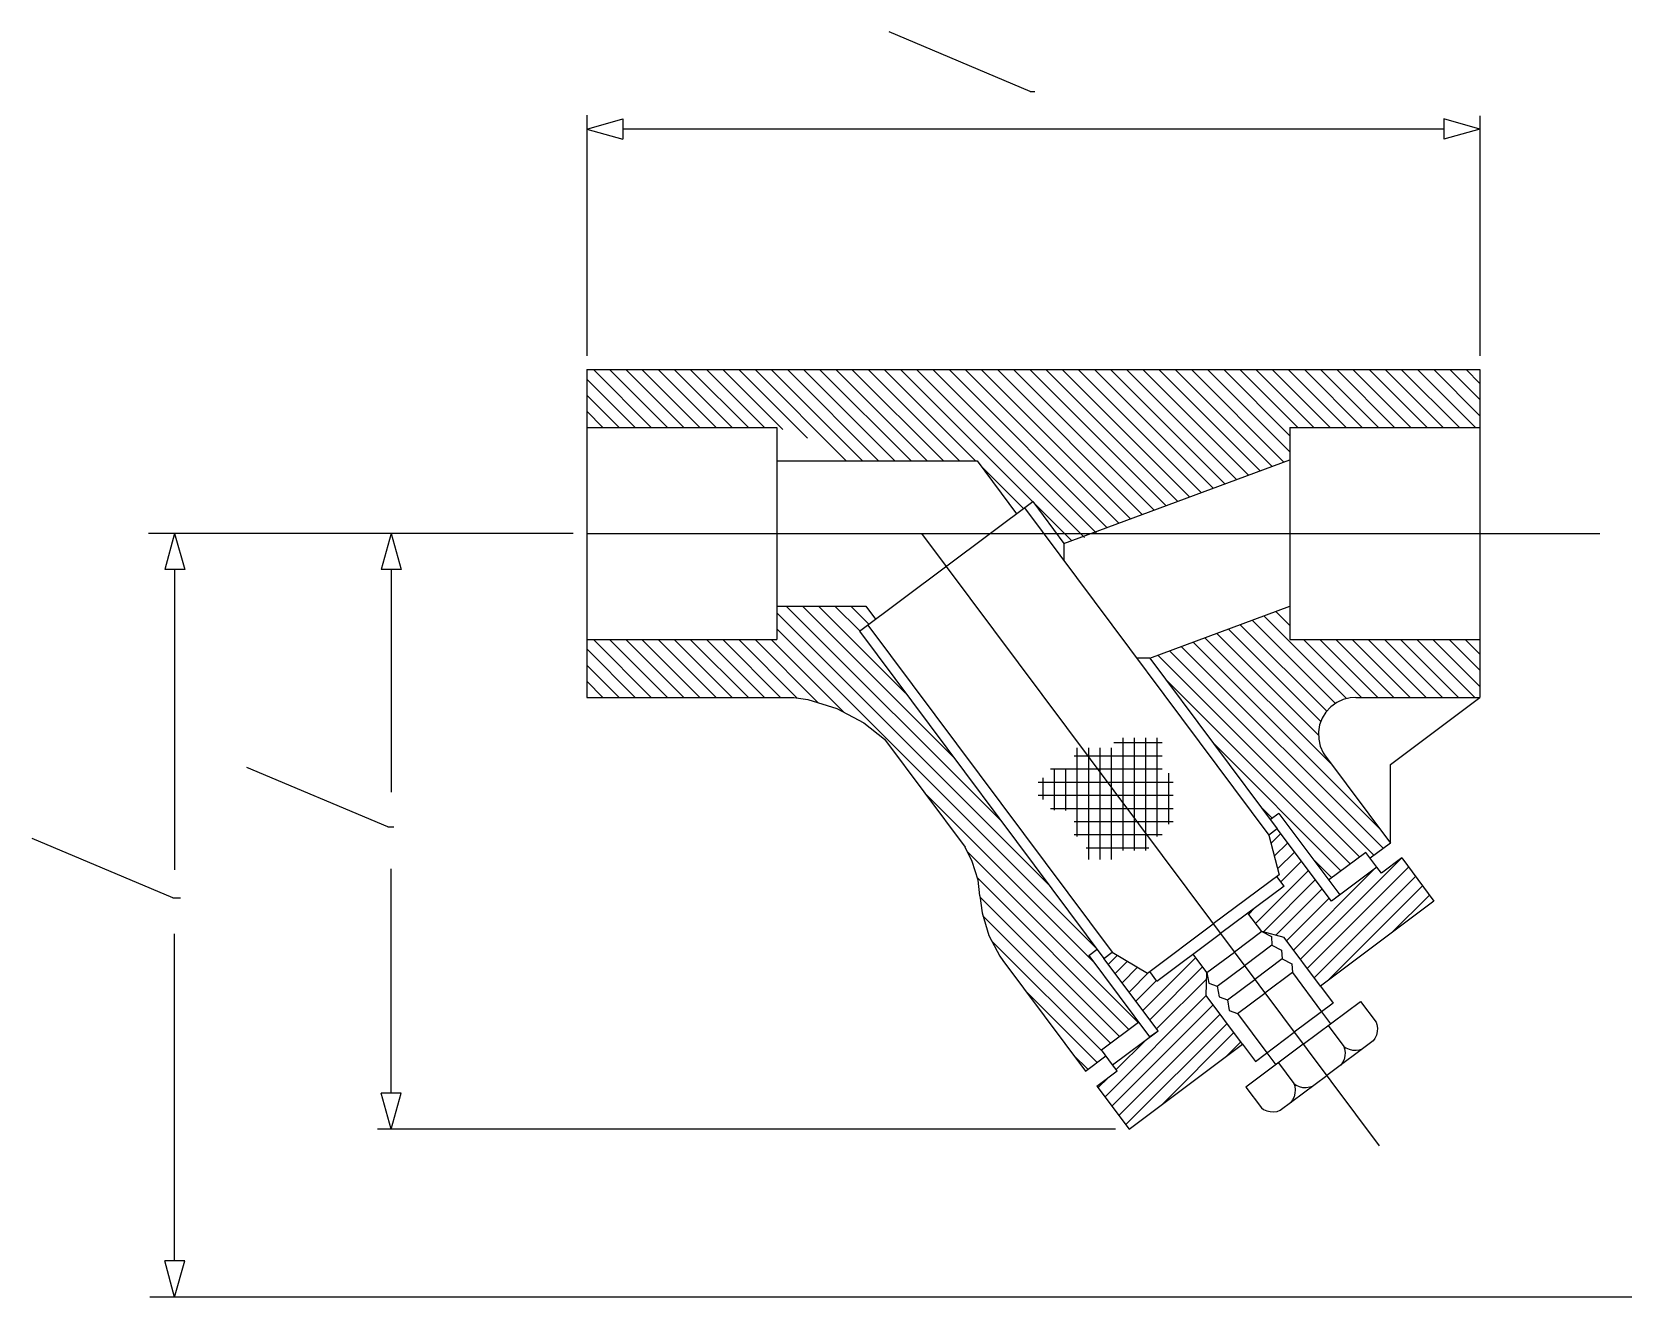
# Model space of a CAD drawing. Extents: x 246 to 1296, y 184 to 1014.
import ezdxf

# ---------------------------------------------------------------- set-up
doc = ezdxf.new("R2010")
doc.units = 0
doc.header["$MEASUREMENT"] = 0
doc.layers.get('0').update_dxf_attribs({"linetype": 'CONTINUOUS'})
for name, color, linetype in [('-1', 7, 'CONTINUOUS'), ('1', 7, 'CONTINUOUS'), ('4', 7, 'CONTINUOUS')]:
    doc.layers.add(name, color=color, linetype=linetype)

msp = doc.modelspace()

# ---------------------------------------------------------------- linework, layer by layer
at = {"layer": '-1', "color": 5, "linetype": 'Continuous'}
for p, q in [((900.8, 975.2), (903.8, 975.2)), ((479.1, 492.4), (483.1, 492.4)), ((338.1, 445.8), (343.1, 445.8))]:
    msp.add_line(p, q, dxfattribs=at)
at = {"layer": '-1', "color": 3, "linetype": 'Continuous'}
for p, q in [((1172.3, 950.5), (633.4, 950.5)), ((956.7, 294), (472.3, 294)), ((1295.8, 183.8), (323, 183.8))]:
    msp.add_line(p, q, dxfattribs=at)
at = {"linetype": 'Continuous'}
for p, q in [((900.8, 975.2), (808.3, 1014.2)), ((479.1, 492.4), (386.5, 531.4)), ((338.1, 445.8), (245.6, 484.8))]:
    msp.add_line(p, q, dxfattribs=at)
at = {"layer": '1', "color": 3, "linetype": 'Continuous'}
for p, q in [((609.7, 959.5), (609.7, 801.6)), ((1196, 959.2), (1196, 801.6)), ((600.7, 685), (322.1, 685)), ((339.2, 661.3), (339.2, 464.3)), ((481.3, 661.3), (481.3, 515.1)), ((481.3, 317.7), (481.3, 464.9)), ((339.2, 207.5), (339.2, 422.2))]:
    msp.add_line(p, q, dxfattribs=at)
at = {"layer": '1', "color": 7, "linetype": 'Continuous'}
for p, q in [((609.7, 792.6), (1196, 792.6)), ((609.7, 792.6), (609.7, 577.4)), ((1196, 792.6), (1196, 577.4)), ((609.7, 754.6), (734.5, 754.6)), ((734.5, 754.6), (734.5, 615.4)), ((1071.2, 754.6), (1196, 754.6)), ((1071.2, 754.6), (1071.2, 615.4)), ((734.5, 732.7), (866, 732.7)), ((866, 732.7), (891.9, 698)), ((922.9, 678.5), (1071.2, 733.3)), ((788.7, 620.8), (902.5, 705.9)), ((902.5, 705.9), (922.9, 678.5)), ((897, 701.8), (1057.5, 487)), ((922.9, 678.5), (922.9, 667.1)), ((734.5, 637.3), (792.8, 637.3)), ((792.8, 637.3), (799.2, 628.7)), ((979.3, 603.2), (1071.2, 637.2)), ((788.7, 620.8), (949.2, 406.1)), ((794.2, 624.9), (954.7, 410.2)), ((609.7, 615.4), (734.5, 615.4)), ((1071.2, 615.4), (1196, 615.4)), ((979.3, 603.2), (970.7, 603.2)), ((979.3, 603.2), (1063, 491.2)), ((609.7, 577.4), (745.7, 577.4)), ((745.7, 577.4), (754.9, 576)), ((754.9, 576), (773.9, 570.2)), ((773.9, 570.2), (791.5, 560.8)), ((1094.9, 567.8), (1092.4, 563.8)), ((1098.1, 571.3), (1094.9, 567.8)), ((1102, 574.1), (1098.1, 571.3)), ((1106.3, 576.1), (1102, 574.1)), ((1110.9, 577.2), (1106.3, 576.1)), ((1114.5, 577.4), (1110.9, 577.2)), ((1114.5, 577.4), (1196, 577.4)), ((1137.3, 533.4), (1196, 577.4)), ((791.5, 560.8), (805.1, 550)), ((1090.7, 559.4), (1090, 554.7)), ((1092.4, 563.8), (1090.7, 559.4)), ((805.1, 550), (858, 479.2)), ((987.5, 547.5), (955.6, 547.5)), ((961.5, 550.8), (961.5, 477)), ((969, 550.8), (969, 477)), ((976.5, 550.8), (976.5, 477)), ((984, 550.8), (984, 486)), ((1090, 554.7), (1090.2, 549.9)), ((1090.2, 549.9), (1091.2, 545.3)), ((987.5, 538.9), (929.7, 538.9)), ((931.5, 544.2), (931.5, 486)), ((939, 544.2), (939, 470.9)), ((946.5, 544.2), (946.5, 470.9)), ((954, 544.2), (954, 470.9)), ((1091.2, 545.3), (1093.2, 541)), ((1093.2, 541), (1093.9, 539.8)), ((1093.9, 539.8), (1137.3, 481.8)), ((987.5, 530.2), (914.1, 530.2)), ((916.5, 530.8), (916.5, 503.4)), ((924, 530.5), (924, 503.1)), ((991.5, 527.6), (991.5, 494.3)), ((1137.3, 481.8), (1137.3, 533.4)), ((994.6, 521.6), (906, 521.6)), ((909, 524.6), (909, 510.3)), ((994.6, 513), (906, 513)), ((994.6, 504.3), (914.1, 504.3)), ((994.6, 495.7), (929.7, 495.7)), ((1064, 501.3), (1058.5, 497.2)), ((1064, 501.3), (1104, 447.8)), ((987.5, 487.1), (929.7, 487.1)), ((1063, 491.2), (1057.5, 487)), ((1057.5, 487), (1064.2, 461)), ((1098.5, 443.7), (1063, 491.2)), ((862.8, 469.7), (858, 479.2)), ((978.7, 478.5), (937.6, 478.5)), ((1121.1, 475.7), (1096.7, 457.5)), ((1128.4, 466), (1121.1, 475.7)), ((1137.3, 481.8), (1124, 471.8)), ((866.6, 457.5), (862.8, 469.7)), ((1128.4, 466), (1098.5, 443.7)), ((1131.4, 462), (1128.4, 466)), ((1144.7, 472), (1131.4, 462)), ((1144.7, 472), (1165.8, 443.6)), ((867.8, 447.1), (866.6, 457.5)), ((1064.2, 461), (1021, 428.7)), ((1067.4, 453.5), (1025.7, 422.4)), ((1067.4, 453.5), (1062.7, 459.9)), ((867.8, 447.1), (869.2, 435.9)), ((1165.8, 443.6), (1091.3, 387.9)), ((1104, 447.8), (1098.5, 443.7)), ((869.2, 435.9), (873.6, 421.2)), ((1052.8, 423.7), (1043.7, 435.8)), ((873.6, 421.2), (880.9, 407.6)), ((977.8, 396.4), (1021, 428.7)), ((984, 391.2), (1025.7, 422.4)), ((1052.8, 423.7), (1034.8, 410.2)), ((1067.4, 419.9), (1052.8, 423.7)), ((1052.8, 423.7), (1059.1, 420.5)), ((1059.1, 420.5), (1059.5, 414.7)), ((939.2, 408), (944.7, 412.1)), ((949.2, 406.1), (954.7, 410.2)), ((954.7, 410.2), (977.8, 396.4)), ((1016.8, 396.8), (1034.8, 410.2)), ((1059.5, 414.7), (1041.5, 401.2)), ((1059.5, 414.7), (1065.8, 411.6)), ((1065.8, 411.6), (1066.2, 405.7)), ((1091.3, 387.9), (1067.4, 419.9)), ((880.9, 407.6), (882.9, 404.8)), ((882.9, 404.8), (937.2, 332.1)), ((939.2, 408), (979.2, 354.5)), ((984.7, 358.6), (949.2, 406.1)), ((1016.8, 396.8), (1007.7, 408.9)), ((1023.5, 387.8), (1041.5, 401.2)), ((1066.2, 405.7), (1048.2, 392.3)), ((1066.2, 405.7), (1072.5, 402.6)), ((1072.5, 402.6), (1072.9, 396.8)), ((984, 391.2), (979.3, 397.5)), ((1016.3, 381.7), (1016.8, 396.8)), ((1016.8, 396.8), (1018.1, 389.9)), ((1018.1, 389.9), (1023.5, 387.8)), ((1030.2, 378.8), (1048.2, 392.3)), ((1072.9, 396.8), (1054.9, 383.3)), ((1072.9, 396.8), (1092.1, 371.1)), ((1040.2, 349.7), (1016.3, 381.7)), ((1023.5, 387.8), (1024.8, 380.9)), ((1024.8, 380.9), (1030.2, 378.8)), ((1030.2, 378.8), (1031.5, 371.9)), ((1036.9, 369.9), (1054.9, 383.3)), ((1091.3, 387.9), (1099.7, 376.7)), ((1031.5, 371.9), (1036.9, 369.9)), ((1036.9, 369.9), (1056.1, 344.2)), ((1099.7, 376.7), (1074.1, 357.6)), ((1080, 349.7), (1117.7, 377.9)), ((1092.1, 371.1), (1098, 363.2)), ((1117.7, 377.9), (1127.9, 364.3)), ((947.5, 346), (971.9, 364.2)), ((954.8, 336.2), (984.7, 358.6)), ((979.2, 354.5), (984.7, 358.6)), ((1048.6, 338.5), (1074.1, 357.6)), ((1096.4, 362), (1106.6, 348.3)), ((1098, 363.2), (1098, 363.2)), ((1127.9, 364.3), (1128.4, 362.6)), ((1128.6, 358), (1128, 355.7)), ((1128.4, 362.6), (1128.7, 360.3)), ((1128.7, 360.3), (1128.6, 358)), ((965.7, 294), (1040.2, 349.7)), ((1040.2, 349.7), (1048.6, 338.5)), ((1080, 349.7), (1042.4, 321.6)), ((1125.9, 352), (1095.4, 329.2)), ((1106.6, 348.3), (1107.1, 346.7)), ((1106.6, 348.3), (1108, 347.4)), ((1107.1, 346.7), (1107.5, 344.4)), ((1108, 347.4), (1110.1, 346.4)), ((1117, 346.1), (1118.9, 346.8)), ((1127, 353.6), (1125.9, 352)), ((1128, 355.7), (1127, 353.6)), ((937.2, 332.1), (950.5, 342.1)), ((954.8, 336.2), (947.5, 346)), ((957.8, 332.3), (954.8, 336.2)), ((1056.1, 344.2), (1062, 336.3)), ((1062, 336.3), (1062, 336.3)), ((1063.7, 337.5), (1073.8, 323.9)), ((1105.8, 337.7), (1104.6, 336.1)), ((1106.8, 339.8), (1105.8, 337.7)), ((1107.3, 342.1), (1106.8, 339.8)), ((1107.5, 344.4), (1107.3, 342.1)), ((1110.1, 346.4), (1112.4, 345.8)), ((1112.4, 345.8), (1114.7, 345.8)), ((1114.7, 345.8), (1117, 346.1)), ((944.5, 322.3), (957.8, 332.3)), ((1064.9, 306.4), (1095.4, 329.2)), ((944.5, 322.3), (965.7, 294)), ((1042.4, 321.6), (1052.6, 308)), ((1074, 315.3), (1073, 313.2)), ((1073.8, 323.9), (1074.4, 322.2)), ((1073.8, 323.9), (1075.3, 322.9)), ((1074.6, 317.6), (1074, 315.3)), ((1074.4, 322.2), (1074.7, 319.9)), ((1074.7, 319.9), (1074.6, 317.6)), ((1075.3, 322.9), (1077.4, 321.9)), ((1077.4, 321.9), (1079.6, 321.4)), ((1079.6, 321.4), (1082, 321.3)), ((1082, 321.3), (1084.3, 321.7)), ((1084.3, 321.7), (1086.2, 322.3)), ((1052.6, 308), (1054, 307)), ((1054, 307), (1056.1, 306)), ((1056.1, 306), (1058.4, 305.5)), ((1058.4, 305.5), (1060.7, 305.4)), ((1060.7, 305.4), (1063, 305.7)), ((1063, 305.7), (1064.9, 306.4)), ((1073, 313.2), (1071.8, 311.6))]:
    msp.add_line(p, q, dxfattribs=at)
at = {"layer": '1', "color": 4, "linetype": 'Continuous'}
for p, q in [((652.1, 754.6), (614.1, 792.6)), ((662.7, 754.6), (624.7, 792.6)), ((673.4, 754.6), (635.3, 792.6)), ((684, 754.6), (645.9, 792.6)), ((694.6, 754.6), (656.5, 792.6)), ((705.2, 754.6), (667.1, 792.6)), ((715.8, 754.6), (677.7, 792.6)), ((726.4, 754.6), (688.4, 792.6)), ((738.4, 753.2), (699, 792.6)), ((754.6, 747.6), (709.6, 792.6)), ((780.1, 732.7), (720.2, 792.6)), ((790.7, 732.7), (730.8, 792.6)), ((801.3, 732.7), (741.4, 792.6)), ((812, 732.7), (752, 792.6)), ((822.6, 732.7), (762.6, 792.6)), ((833.2, 732.7), (773.2, 792.6)), ((843.8, 732.7), (783.8, 792.6)), ((854.4, 732.7), (794.4, 792.6)), ((865, 732.7), (805, 792.6)), ((902.4, 705.9), (815.6, 792.6)), ((936.5, 682.4), (826.2, 792.6)), ((944.5, 685), (836.8, 792.6)), ((951.1, 689), (847.5, 792.6)), ((958.9, 691.8), (858.1, 792.6)), ((966.6, 694.7), (868.7, 792.6)), ((974.4, 697.5), (879.3, 792.6)), ((982.1, 700.4), (889.9, 792.6)), ((989.9, 703.3), (900.5, 792.6)), ((997.6, 706.1), (911.1, 792.6)), ((1005.4, 709), (921.7, 792.6)), ((1013.1, 711.8), (932.3, 792.6)), ((1020.9, 714.7), (942.9, 792.6)), ((1028.6, 717.6), (953.5, 792.6)), ((1036.3, 720.4), (964.1, 792.6)), ((1044.1, 723.3), (974.7, 792.6)), ((1051.8, 726.1), (985.3, 792.6)), ((1059.6, 729), (995.9, 792.6)), ((1067.3, 731.9), (1006.6, 792.6)), ((1071.2, 738.6), (1017.2, 792.6)), ((1071.2, 749.2), (1027.8, 792.6)), ((1076.4, 754.6), (1038.4, 792.6)), ((1087, 754.6), (1049, 792.6)), ((1097.6, 754.6), (1059.6, 792.6)), ((1108.2, 754.6), (1070.2, 792.6)), ((1118.8, 754.6), (1080.8, 792.6)), ((1129.4, 754.6), (1091.4, 792.6)), ((1140, 754.6), (1102, 792.6)), ((1150.7, 754.6), (1112.6, 792.6)), ((1161.3, 754.6), (1123.2, 792.6)), ((1171.9, 754.6), (1133.8, 792.6)), ((1182.5, 754.6), (1144.4, 792.6)), ((1193.1, 754.6), (1155, 792.6)), ((1196, 762.3), (1165.7, 792.6)), ((1196, 772.9), (1176.3, 792.6)), ((1196, 783.5), (1186.9, 792.6)), ((641.5, 754.6), (609.7, 786.4)), ((630.9, 754.6), (609.7, 775.8)), ((620.3, 754.6), (609.7, 765.2)), ((896.4, 701.3), (869, 728.7)), ((928.2, 680.1), (902.9, 705.4)), ((609.7, 685), (1274.7, 685)), ((829.4, 685), (1129.8, 283.1)), ((913.3, 454.2), (734.5, 633)), ((881.9, 496.2), (740.7, 637.3)), ((850.4, 538.2), (751.3, 637.3)), ((819, 580.2), (761.9, 637.3)), ((788.9, 621), (772.5, 637.3)), ((794.9, 625.5), (783.1, 637.3)), ((1108.5, 576.6), (1054.2, 630.9)), ((1071.2, 624.5), (1062, 633.7)), ((944.7, 412.2), (734.5, 622.4)), ((1091.6, 561.7), (1031, 622.3)), ((1095.4, 568.4), (1038.7, 625.1)), ((1101.1, 573.4), (1046.5, 628)), ((641.5, 577.4), (609.7, 609.2)), ((652.1, 577.4), (614.1, 615.4)), ((662.7, 577.4), (624.7, 615.4)), ((673.4, 577.4), (635.3, 615.4)), ((684, 577.4), (645.9, 615.4)), ((694.6, 577.4), (656.5, 615.4)), ((705.2, 577.4), (667.1, 615.4)), ((715.8, 577.4), (677.7, 615.4)), ((726.4, 577.4), (688.4, 615.4)), ((737, 577.4), (699, 615.4)), ((747.9, 577), (709.6, 615.4)), ((761.7, 573.9), (720.2, 615.4)), ((778.4, 567.8), (730.8, 615.4)), ((1132.6, 478.2), (1000, 610.8)), ((1130.3, 491.1), (1007.8, 613.7)), ((1098.9, 533.1), (1015.5, 616.6)), ((1090.1, 552.6), (1023.3, 619.4)), ((1118.3, 577.4), (1080.3, 615.4)), ((1128.9, 577.4), (1090.9, 615.4)), ((1139.5, 577.4), (1101.5, 615.4)), ((1150.1, 577.4), (1112.1, 615.4)), ((1160.7, 577.4), (1122.7, 615.4)), ((1171.4, 577.4), (1133.3, 615.4)), ((1182, 577.4), (1143.9, 615.4)), ((1192.6, 577.4), (1154.5, 615.4)), ((1196, 584.6), (1165.1, 615.4)), ((1196, 595.2), (1175.7, 615.4)), ((1196, 605.8), (1186.4, 615.4)), ((1117, 472.7), (984.5, 605.1)), ((1126.5, 473.7), (992.3, 608)), ((630.9, 577.4), (609.7, 598.6)), ((1110.9, 468.1), (989.4, 589.6)), ((620.3, 577.4), (609.7, 588)), ((1104.8, 463.6), (1020.8, 547.6)), ((942.1, 404.1), (831.2, 515)), ((1059.7, 498.1), (1052.2, 505.6)), ((1058.9, 481.7), (1065.3, 488.1)), ((971.6, 364), (859.6, 476)), ((1061, 473.2), (1069.8, 482)), ((1063.2, 464.8), (1074.4, 476)), ((1048.7, 429.1), (1083.4, 463.8)), ((1065.3, 456.3), (1078.9, 469.9)), ((1073.6, 411.6), (1126.9, 464.9)), ((1078.2, 405.5), (1144.5, 471.8)), ((1082.7, 399.4), (1149.2, 465.9)), ((1098.8, 459), (1086.2, 471.6)), ((965.5, 359.4), (866.1, 458.9)), ((1053.7, 423.4), (1088, 457.8)), ((1062.1, 421.3), (1092.5, 451.7)), ((1087.2, 393.4), (1153.7, 459.9)), ((1095.5, 391), (1158.2, 453.8)), ((959.5, 354.9), (867.8, 446.5)), ((1069.1, 417.7), (1097.1, 445.6)), ((1137.5, 422.4), (1162.8, 447.7)), ((953.4, 350.4), (869.7, 434)), ((1044.2, 435.2), (1048.1, 439.1)), ((948.6, 344.5), (875.5, 417.6)), ((952.1, 402.2), (958, 408.2)), ((956.6, 396.2), (964.7, 404.3)), ((961.1, 390.1), (971.3, 400.3)), ((974.8, 371.9), (1009.5, 406.6)), ((979.3, 365.8), (1014, 400.5)), ((965.7, 384), (978.9, 397.2)), ((970.2, 378), (983.8, 391.5)), ((983.8, 359.8), (1016.7, 392.6)), ((944.8, 337.8), (897.9, 384.6)), ((949.9, 315.2), (1016.3, 381.7)), ((954.4, 309.1), (1020.9, 375.6)), ((958.9, 303), (1025.4, 369.5)), ((963.5, 297), (1030, 363.4)), ((987.2, 310), (1034.5, 357.4)), ((957.2, 333.1), (976.6, 352.5)), ((1029.2, 341.5), (1039, 351.3)), ((938.7, 333.3), (929.3, 342.6)), ((945.3, 321.2), (952.1, 328))]:
    msp.add_line(p, q, dxfattribs=at)
at = {"layer": '4', "color": 3, "linetype": 'Continuous'}
for p, q in [((609.7, 950.5), (633.4, 957.1)), ((633.4, 957.1), (633.4, 943.9)), ((633.4, 957.1), (633.4, 943.9)), ((1172.3, 957.1), (1172.3, 943.9)), ((1196, 950.5), (1172.3, 957.1)), ((1172.3, 957.1), (1172.3, 943.9)), ((609.7, 950.5), (633.4, 943.9)), ((1196, 950.5), (1172.3, 943.9)), ((339.2, 685), (332.7, 661.3)), ((339.2, 685), (345.8, 661.3)), ((481.3, 685), (474.8, 661.3)), ((481.3, 685), (487.9, 661.3)), ((345.8, 661.3), (332.7, 661.3)), ((345.8, 661.3), (332.7, 661.3)), ((487.9, 661.3), (474.8, 661.3)), ((487.9, 661.3), (474.8, 661.3)), ((487.9, 317.7), (474.8, 317.7)), ((481.3, 294), (474.8, 317.7)), ((487.9, 317.7), (474.8, 317.7)), ((481.3, 294), (487.9, 317.7)), ((345.8, 207.5), (332.7, 207.5)), ((339.2, 183.8), (332.7, 207.5)), ((345.8, 207.5), (332.7, 207.5)), ((339.2, 183.8), (345.8, 207.5))]:
    msp.add_line(p, q, dxfattribs=at)

doc.saveas('drawing.dxf')
